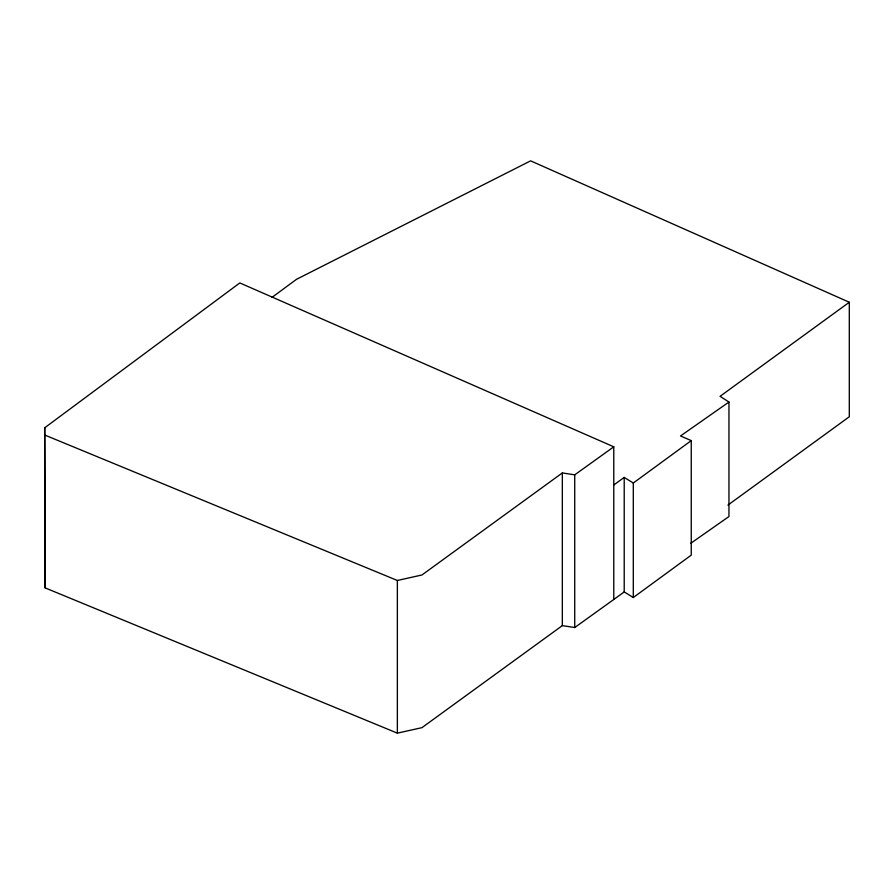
<?xml version="1.0" encoding="UTF-8"?>
<svg xmlns="http://www.w3.org/2000/svg" width="894" height="894" viewBox="0 0 894 894"><rect width="100%" height="100%" fill="white"/><g stroke="black" fill="none" stroke-linecap="round" stroke-linejoin="round"><path stroke-width="1.34" d="M44.7 427.79L239.827 282.929L613.776 446.821L613.776 599.494L574.73 627.532L562.337 625.621L421.946 727.66L397.361 733.147L45.113 587.872L44.7 427.79L45.113 587.872M272.078 297.322L296.54 279.297L530.623 160.853L849.3 302.25L849.3 416.76L727.939 505.088M633.298 483.017L624.213 477.418L624.213 591.929L633.298 597.527L633.298 483.017L691.252 440.619L680.513 435.97L728.956 402.032L720.072 396.31L849.3 302.25M633.298 597.527L691.252 555.129L691.252 440.619M613.776 446.821L574.73 474.848L562.337 472.937L421.946 574.987L397.361 580.474L45.113 435.188M613.776 484.984L624.213 477.418M613.776 599.494L624.213 591.929M690.649 543.373L728.956 516.542L728.956 402.032M574.73 474.848L574.73 627.532M562.337 472.937L562.337 625.621M397.361 580.474L397.361 733.147"/></g></svg>
